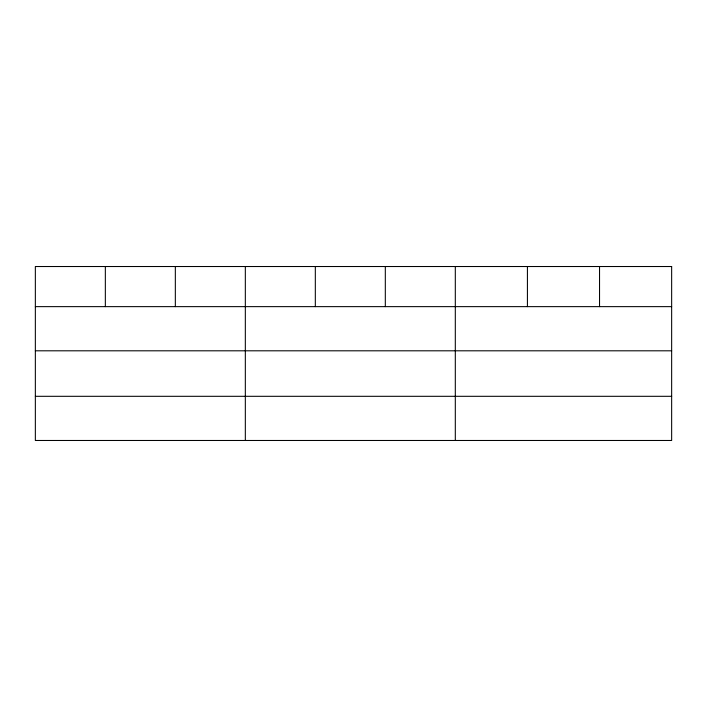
<?xml version="1.0" encoding="UTF-8"?>
<svg xmlns="http://www.w3.org/2000/svg" width="707" height="707" viewBox="0 0 707 707"><rect width="100%" height="100%" fill="white"/><g stroke="black" fill="none" stroke-linecap="round" stroke-linejoin="round"><path stroke-width="1.06" d="M35.35 306.635L671.65 306.635M35.35 350.805L671.65 350.805M35.35 396.309L671.65 396.309M599.536 266.521L599.536 306.635M527.422 266.521L527.422 306.635M455.308 266.521L455.308 440.479M385.315 266.521L385.315 306.635M315.322 266.521L315.322 306.635M245.329 266.521L245.329 440.479M175.336 266.521L175.336 306.635M105.343 266.521L105.343 306.635M671.65 266.521L35.35 266.521L35.35 440.479L671.65 440.479L671.65 266.521"/></g></svg>
